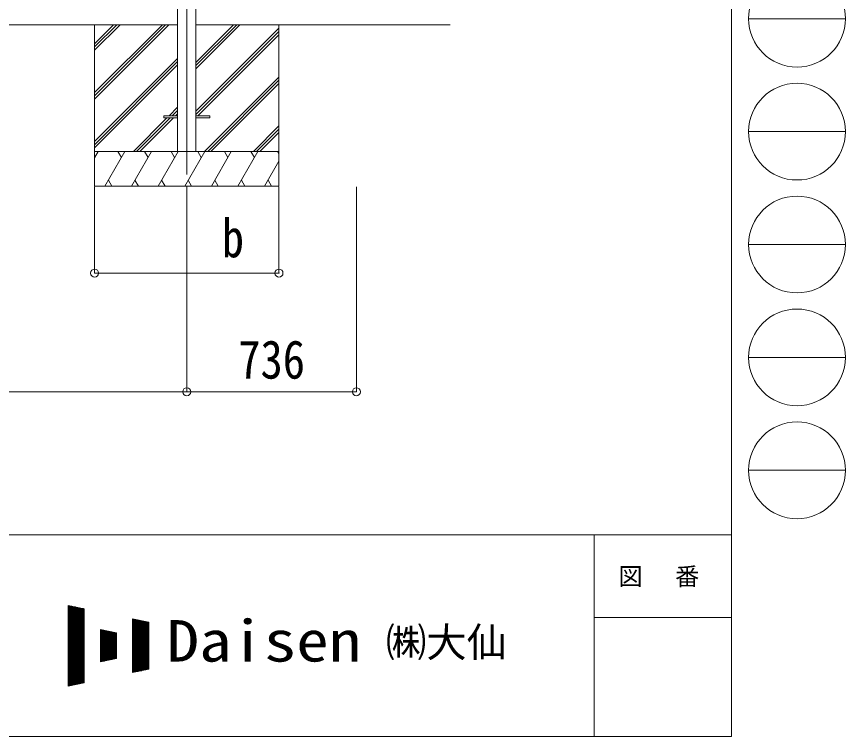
# Model space of a CAD drawing. Units: millimetres at full size; details may follow other scales. Extents: x -9783 to 9892, y -6828 to 6752.
# Drawn here: x 6295 to 9892, y -6828 to -3704 of the extents above; entities that cross this region are included whole.
import ezdxf
from ezdxf.enums import TextEntityAlignment as Align

# ---------------------------------------------------------------- set-up
doc = ezdxf.new("R2010")
doc.units = ezdxf.units.MM
doc.header["$LTSCALE"] = 35
doc.header["$PDMODE"] = 32
doc.header["$PDSIZE"] = 35
for name, color, linetype, lineweight in [('0-0_0', 7, 'Continuous', 9), ('0-1_本体', 4, 'Continuous', 9), ('0-2_部品', 7, 'Continuous', 9), ('0-8_PARTS2', 2, 'Continuous', 9), ('0-A_寸法', 6, 'Continuous', 9), ('F-0_240', 7, 'Continuous', 9)]:
    doc.layers.add(name, color=color, linetype=linetype, lineweight=lineweight)
doc.styles.add('ＭＳ ゴシック', font='')
doc.styles.get('ＭＳ ゴシック').set_extended_font_data('MS Gothic')

msp = doc.modelspace()

# ---------------------------------------------------------------- linework, layer by layer
at = {"layer": '0-0_0'}
for p, q in [((5143.43, -3739.42), (6994.43, -3739.42)), ((6633.93, -3739.42), (6633.93, -4439.41)), ((6633.93, -4033.59), (6928.11, -3739.42)), ((6633.93, -4047.73), (6942.26, -3739.42)), ((6633.93, -4061.88), (6956.4, -3739.42)), ((6633.93, -3849.75), (6744.26, -3739.42)), ((6633.93, -3835.6), (6730.12, -3739.42)), ((6633.93, -3821.46), (6715.98, -3739.42)), ((8177.41, -3739.42), (7073.43, -3739.42)), ((7073.43, -3930.75), (7264.76, -3739.42)), ((7073.43, -3916.6), (7250.62, -3739.42)), ((7073.43, -3902.46), (7236.48, -3739.42)), ((7433.93, -3739.42), (7433.93, -4439.41)), ((7073.43, -4114.59), (7433.93, -3754.1)), ((7073.43, -4128.73), (7433.93, -3768.24)), ((7081.39, -4134.92), (7433.93, -3782.38)), ((6633.93, -4245.72), (6994.43, -3885.23)), ((6633.93, -4259.87), (6994.43, -3899.37)), ((6633.93, -4274.01), (6994.43, -3913.51)), ((7110.74, -4289.42), (7433.93, -3966.23)), ((7124.88, -4289.42), (7433.93, -3980.37)), ((7139.03, -4289.42), (7433.93, -3994.51)), ((6956.88, -4134.92), (6994.43, -4097.36)), ((6971.02, -4134.92), (6994.43, -4111.5)), ((6985.16, -4134.92), (6994.43, -4125.64)), ((6802.37, -4289.42), (6947.88, -4143.92)), ((6816.52, -4289.42), (6962.02, -4143.92)), ((6830.66, -4289.42), (6976.16, -4143.92)), ((7322.87, -4289.42), (7433.93, -4178.36)), ((7337.02, -4289.42), (7433.93, -4192.5)), ((7351.16, -4289.42), (7433.93, -4206.64)), ((6633.93, -4316.92), (6649.81, -4289.41)), ((7433.93, -4289.42), (6633.93, -4289.42)), ((6678.68, -4439.41), (6765.28, -4289.42)), ((6750.28, -4315.4), (6735.28, -4289.41)), ((6794.15, -4439.41), (6880.75, -4289.41)), ((6865.75, -4315.4), (6850.75, -4289.42)), ((6909.62, -4439.41), (6996.22, -4289.42)), ((6981.22, -4315.4), (6966.22, -4289.41)), ((7025.09, -4439.41), (7111.69, -4289.42)), ((7096.69, -4315.4), (7081.69, -4289.41)), ((7140.56, -4439.41), (7227.16, -4289.42)), ((7212.16, -4315.4), (7197.16, -4289.41)), ((7256.03, -4439.41), (7342.63, -4289.42)), ((7312.63, -4289.42), (7327.63, -4315.4)), ((7428.1, -4289.42), (7433.93, -4299.51)), ((7371.5, -4439.41), (7433.93, -4331.28)), ((6693.68, -4413.44), (6708.68, -4439.41)), ((6809.15, -4413.44), (6824.15, -4439.41)), ((6924.62, -4413.43), (6939.62, -4439.41)), ((7040.09, -4413.43), (7055.09, -4439.41)), ((7155.56, -4413.44), (7170.56, -4439.41)), ((7271.03, -4413.44), (7286.03, -4439.41)), ((7386.5, -4413.44), (7401.5, -4439.41)), ((6633.93, -4439.41), (7433.93, -4439.41))]:
    msp.add_line(p, q, dxfattribs=at)
at = {"layer": '0-1_本体'}
for p, q in [((6994.43, -847.01), (6994.43, -4289.42)), ((7073.43, -847.01), (7073.43, -4289.42))]:
    msp.add_line(p, q, dxfattribs=at)
at = {"layer": '0-2_部品', "color": 4}
for p, q in [((6933.93, -4134.91), (6994.43, -4134.91)), ((6933.93, -4134.91), (6933.93, -4143.91)), ((7073.43, -4134.91), (7133.93, -4134.91)), ((7133.93, -4134.91), (7133.93, -4143.91)), ((6933.93, -4143.91), (6994.43, -4143.91)), ((7073.43, -4143.91), (7133.93, -4143.91))]:
    msp.add_line(p, q, dxfattribs=at)
at = {"layer": '0-8_PARTS2'}
msp.add_line((7033.93, -839.42), (7033.93, -4389.42), dxfattribs=at)
at = {"layer": '0-A_寸法'}
for p, q in [((6633.93, -4817.32), (6633.93, -4442.91)), ((7033.93, -5332.3), (7033.93, -4442.91)), ((7433.93, -4817.32), (7433.93, -4442.91)), ((7769.93, -5332.3), (7769.93, -4442.91)), ((6633.93, -4817.32), (7433.93, -4817.32)), ((5103.93, -5332.3), (7033.93, -5332.3)), ((7033.93, -5332.3), (7769.93, -5332.3))]:
    msp.add_line(p, q, dxfattribs=at)
for p in [(6633.93, -4817.32), (7433.93, -4817.32), (7033.93, -5332.3), (7769.93, -5332.3)]:
    msp.add_point(p, dxfattribs=at)
at = {"layer": 'F-0_240', "color": 5}
for p, q in [((9396.97, 6751.9), (9396.97, -6828.1)), ((-9783.03, -5953.1), (9396.97, -5953.1)), ((8801.97, -5953.1), (8801.97, -6828.1)), ((8801.97, -6311.85), (9396.97, -6311.85)), ((-9783.03, -6828.1), (9396.97, -6828.1))]:
    msp.add_line(p, q, dxfattribs=at)
at = {"layer": 'F-0_240', "color": 4}
for p, q in [((9471.77, -3713.1), (9891.77, -3713.1)), ((9471.77, -4203.1), (9891.77, -4203.1)), ((9471.77, -4693.1), (9891.77, -4693.1)), ((9471.77, -5183.1), (9891.77, -5183.1)), ((9471.77, -5673.1), (9891.77, -5673.1))]:
    msp.add_line(p, q, dxfattribs=at)
at = {"layer": 'F-0_240'}
for p, q in [((6519.04, -6259.47), (6589.04, -6274.05)), ((6519.04, -6259.47), (6519.04, -6609.47)), ((6519.04, -6262.76), (6534.85, -6262.76)), ((6519.04, -6266.26), (6551.65, -6266.26)), ((6519.04, -6269.76), (6568.45, -6269.76)), ((6519.04, -6273.26), (6585.25, -6273.26)), ((6519.04, -6276.76), (6589.04, -6276.76)), ((6519.04, -6280.26), (6589.04, -6280.26)), ((6519.04, -6283.76), (6589.04, -6283.76)), ((6519.04, -6287.26), (6589.04, -6287.26)), ((6519.04, -6290.76), (6589.04, -6290.76)), ((6521.12, -6609.03), (6521.12, -6259.9)), ((6524.62, -6608.3), (6524.62, -6260.63)), ((6528.12, -6607.58), (6528.12, -6261.36)), ((6531.62, -6606.85), (6531.62, -6262.09)), ((6535.12, -6606.12), (6535.12, -6262.81)), ((6538.62, -6605.39), (6538.62, -6263.54)), ((6542.12, -6604.66), (6542.12, -6264.27)), ((6545.62, -6603.93), (6545.62, -6265)), ((6549.12, -6603.2), (6549.12, -6265.73)), ((6552.62, -6602.47), (6552.62, -6266.46)), ((6556.12, -6601.74), (6556.12, -6267.19)), ((6559.62, -6601.01), (6559.62, -6267.92)), ((6563.12, -6600.28), (6563.12, -6268.65)), ((6566.62, -6599.55), (6566.62, -6269.38)), ((6570.12, -6598.83), (6570.12, -6270.11)), ((6573.62, -6598.1), (6573.62, -6270.84)), ((6577.12, -6597.37), (6577.12, -6271.56)), ((6580.62, -6596.64), (6580.62, -6272.29)), ((6584.12, -6595.91), (6584.12, -6273.02)), ((6587.62, -6595.18), (6587.62, -6273.75)), ((6589.04, -6274.05), (6589.04, -6594.88)), ((6519.04, -6294.26), (6589.04, -6294.26)), ((6519.04, -6297.76), (6589.04, -6297.76)), ((6519.04, -6301.26), (6589.04, -6301.26)), ((6519.04, -6304.76), (6589.04, -6304.76)), ((6519.04, -6308.26), (6589.04, -6308.26)), ((6519.04, -6311.76), (6589.04, -6311.76)), ((6519.04, -6315.26), (6589.04, -6315.26)), ((6519.04, -6318.76), (6589.04, -6318.76)), ((6519.04, -6322.26), (6589.04, -6322.26)), ((6519.04, -6325.76), (6589.04, -6325.76)), ((6519.04, -6329.26), (6589.04, -6329.26)), ((6799.04, -6317.8), (6869.04, -6332.38)), ((6799.04, -6317.8), (6799.04, -6551.13)), ((6799.04, -6318.76), (6803.65, -6318.76)), ((6799.04, -6322.26), (6820.45, -6322.26)), ((6799.04, -6325.76), (6837.25, -6325.76)), ((6799.04, -6329.26), (6854.05, -6329.26)), ((6801.12, -6550.7), (6801.12, -6318.23)), ((6804.62, -6549.97), (6804.62, -6318.96)), ((6808.12, -6549.24), (6808.12, -6319.69)), ((6811.62, -6548.51), (6811.62, -6320.42)), ((6815.12, -6547.78), (6815.12, -6321.15)), ((6818.62, -6547.05), (6818.62, -6321.88)), ((6822.12, -6546.33), (6822.12, -6322.61)), ((6825.62, -6545.6), (6825.62, -6323.34)), ((6829.12, -6544.87), (6829.12, -6324.06)), ((6832.62, -6544.14), (6832.62, -6324.79)), ((6836.12, -6543.41), (6836.12, -6325.52)), ((6839.62, -6542.68), (6839.62, -6326.25)), ((6843.12, -6541.95), (6843.12, -6326.98)), ((6846.62, -6541.22), (6846.62, -6327.71)), ((6850.12, -6540.49), (6850.12, -6328.44)), ((6853.62, -6539.76), (6853.62, -6329.17)), ((6519.04, -6332.76), (6589.04, -6332.76)), ((6519.04, -6336.26), (6589.04, -6336.26)), ((6519.04, -6339.76), (6589.04, -6339.76)), ((6519.04, -6343.26), (6589.04, -6343.26)), ((6519.04, -6346.76), (6589.04, -6346.76)), ((6519.04, -6350.26), (6589.04, -6350.26)), ((6519.04, -6353.76), (6589.04, -6353.76)), ((6519.04, -6357.26), (6589.04, -6357.26)), ((6519.04, -6360.76), (6589.04, -6360.76)), ((6519.04, -6364.26), (6589.04, -6364.26)), ((6659.04, -6364.47), (6729.04, -6379.05)), ((6659.04, -6364.47), (6659.04, -6504.47)), ((6661.12, -6504.03), (6661.12, -6364.9)), ((6799.04, -6332.76), (6869.04, -6332.76)), ((6799.04, -6336.26), (6869.04, -6336.26)), ((6799.04, -6339.76), (6869.04, -6339.76)), ((6799.04, -6343.26), (6869.04, -6343.26)), ((6799.04, -6346.76), (6869.04, -6346.76)), ((6799.04, -6350.26), (6869.04, -6350.26)), ((6799.04, -6353.76), (6869.04, -6353.76)), ((6799.04, -6357.26), (6869.04, -6357.26)), ((6799.04, -6360.76), (6869.04, -6360.76)), ((6799.04, -6364.26), (6869.04, -6364.26)), ((6857.12, -6539.03), (6857.12, -6329.9)), ((6860.62, -6538.3), (6860.62, -6330.63)), ((6864.12, -6537.58), (6864.12, -6331.36)), ((6867.62, -6536.85), (6867.62, -6332.09)), ((6869.04, -6332.38), (6869.04, -6536.55)), ((6519.04, -6367.76), (6589.04, -6367.76)), ((6519.04, -6371.26), (6589.04, -6371.26)), ((6519.04, -6374.76), (6589.04, -6374.76)), ((6519.04, -6378.26), (6589.04, -6378.26)), ((6519.04, -6381.76), (6589.04, -6381.76)), ((6519.04, -6385.26), (6589.04, -6385.26)), ((6519.04, -6388.76), (6589.04, -6388.76)), ((6519.04, -6392.26), (6589.04, -6392.26)), ((6519.04, -6395.76), (6589.04, -6395.76)), ((6519.04, -6399.26), (6589.04, -6399.26)), ((6659.04, -6367.76), (6674.85, -6367.76)), ((6659.04, -6371.26), (6691.65, -6371.26)), ((6659.04, -6374.76), (6708.45, -6374.76)), ((6659.04, -6378.26), (6725.25, -6378.26)), ((6659.04, -6381.76), (6729.04, -6381.76)), ((6659.04, -6385.26), (6729.04, -6385.26)), ((6659.04, -6388.76), (6729.04, -6388.76)), ((6659.04, -6392.26), (6729.04, -6392.26)), ((6659.04, -6395.76), (6729.04, -6395.76)), ((6659.04, -6399.26), (6729.04, -6399.26)), ((6664.62, -6503.3), (6664.62, -6365.63)), ((6668.12, -6502.58), (6668.12, -6366.36)), ((6671.62, -6501.85), (6671.62, -6367.09)), ((6675.12, -6501.12), (6675.12, -6367.81)), ((6678.62, -6500.39), (6678.62, -6368.54)), ((6682.12, -6499.66), (6682.12, -6369.27)), ((6685.62, -6498.93), (6685.62, -6370)), ((6689.12, -6498.2), (6689.12, -6370.73)), ((6692.62, -6497.47), (6692.62, -6371.46)), ((6696.12, -6496.74), (6696.12, -6372.19)), ((6699.62, -6496.01), (6699.62, -6372.92)), ((6703.12, -6495.28), (6703.12, -6373.65)), ((6706.62, -6494.55), (6706.62, -6374.38)), ((6710.12, -6493.83), (6710.12, -6375.11)), ((6713.62, -6493.1), (6713.62, -6375.84)), ((6717.12, -6492.37), (6717.12, -6376.56)), ((6720.62, -6491.64), (6720.62, -6377.29)), ((6724.12, -6490.91), (6724.12, -6378.02)), ((6727.62, -6490.18), (6727.62, -6378.75)), ((6729.04, -6379.05), (6729.04, -6489.88)), ((6799.04, -6367.76), (6869.04, -6367.76)), ((6799.04, -6371.26), (6869.04, -6371.26)), ((6799.04, -6374.76), (6869.04, -6374.76)), ((6799.04, -6378.26), (6869.04, -6378.26)), ((6799.04, -6381.76), (6869.04, -6381.76)), ((6799.04, -6385.26), (6869.04, -6385.26)), ((6799.04, -6388.76), (6869.04, -6388.76)), ((6799.04, -6392.26), (6869.04, -6392.26)), ((6799.04, -6395.76), (6869.04, -6395.76)), ((6799.04, -6399.26), (6869.04, -6399.26)), ((6519.04, -6402.76), (6589.04, -6402.76)), ((6519.04, -6406.26), (6589.04, -6406.26)), ((6519.04, -6409.76), (6589.04, -6409.76)), ((6519.04, -6413.26), (6589.04, -6413.26)), ((6519.04, -6416.76), (6589.04, -6416.76)), ((6519.04, -6420.26), (6589.04, -6420.26)), ((6519.04, -6423.76), (6589.04, -6423.76)), ((6519.04, -6427.26), (6589.04, -6427.26)), ((6519.04, -6430.76), (6589.04, -6430.76)), ((6519.04, -6434.26), (6589.04, -6434.26)), ((6659.04, -6402.76), (6729.04, -6402.76)), ((6659.04, -6406.26), (6729.04, -6406.26)), ((6659.04, -6409.76), (6729.04, -6409.76)), ((6659.04, -6413.26), (6729.04, -6413.26)), ((6659.04, -6416.76), (6729.04, -6416.76)), ((6659.04, -6420.26), (6729.04, -6420.26)), ((6659.04, -6423.76), (6729.04, -6423.76)), ((6659.04, -6427.26), (6729.04, -6427.26)), ((6659.04, -6430.76), (6729.04, -6430.76)), ((6659.04, -6434.26), (6729.04, -6434.26)), ((6799.04, -6402.76), (6869.04, -6402.76)), ((6799.04, -6406.26), (6869.04, -6406.26)), ((6799.04, -6409.76), (6869.04, -6409.76)), ((6799.04, -6413.26), (6869.04, -6413.26)), ((6799.04, -6416.76), (6869.04, -6416.76)), ((6799.04, -6420.26), (6869.04, -6420.26)), ((6799.04, -6423.76), (6869.04, -6423.76)), ((6799.04, -6427.26), (6869.04, -6427.26)), ((6799.04, -6430.76), (6869.04, -6430.76)), ((6799.04, -6434.26), (6869.04, -6434.26)), ((6519.04, -6437.76), (6589.04, -6437.76)), ((6519.04, -6441.26), (6589.04, -6441.26)), ((6519.04, -6444.76), (6589.04, -6444.76)), ((6519.04, -6448.26), (6589.04, -6448.26)), ((6519.04, -6451.76), (6589.04, -6451.76)), ((6519.04, -6455.26), (6589.04, -6455.26)), ((6519.04, -6458.76), (6589.04, -6458.76)), ((6519.04, -6462.26), (6589.04, -6462.26)), ((6519.04, -6465.76), (6589.04, -6465.76)), ((6519.04, -6469.26), (6589.04, -6469.26)), ((6519.04, -6472.76), (6589.04, -6472.76)), ((6659.04, -6437.76), (6729.04, -6437.76)), ((6659.04, -6441.26), (6729.04, -6441.26)), ((6659.04, -6444.76), (6729.04, -6444.76)), ((6659.04, -6448.26), (6729.04, -6448.26)), ((6659.04, -6451.76), (6729.04, -6451.76)), ((6659.04, -6455.26), (6729.04, -6455.26)), ((6659.04, -6458.76), (6729.04, -6458.76)), ((6659.04, -6462.26), (6729.04, -6462.26)), ((6659.04, -6465.76), (6729.04, -6465.76)), ((6659.04, -6469.26), (6729.04, -6469.26)), ((6659.04, -6472.76), (6729.04, -6472.76)), ((6799.04, -6437.76), (6869.04, -6437.76)), ((6799.04, -6441.26), (6869.04, -6441.26)), ((6799.04, -6444.76), (6869.04, -6444.76)), ((6799.04, -6448.26), (6869.04, -6448.26)), ((6799.04, -6451.76), (6869.04, -6451.76)), ((6799.04, -6455.26), (6869.04, -6455.26)), ((6799.04, -6458.76), (6869.04, -6458.76)), ((6799.04, -6462.26), (6869.04, -6462.26)), ((6799.04, -6465.76), (6869.04, -6465.76)), ((6799.04, -6469.26), (6869.04, -6469.26)), ((6799.04, -6472.76), (6869.04, -6472.76)), ((6519.04, -6476.26), (6589.04, -6476.26)), ((6519.04, -6479.76), (6589.04, -6479.76)), ((6519.04, -6483.26), (6589.04, -6483.26)), ((6519.04, -6486.76), (6589.04, -6486.76)), ((6519.04, -6490.26), (6589.04, -6490.26)), ((6519.04, -6493.76), (6589.04, -6493.76)), ((6519.04, -6497.26), (6589.04, -6497.26)), ((6519.04, -6500.76), (6589.04, -6500.76)), ((6519.04, -6504.26), (6589.04, -6504.26)), ((6519.04, -6507.76), (6589.04, -6507.76)), ((6659.04, -6476.26), (6729.04, -6476.26)), ((6659.04, -6479.76), (6729.04, -6479.76)), ((6659.04, -6483.26), (6729.04, -6483.26)), ((6659.04, -6486.76), (6729.04, -6486.76)), ((6659.04, -6504.47), (6729.04, -6489.88)), ((6659.04, -6490.26), (6727.23, -6490.26)), ((6659.04, -6493.76), (6710.43, -6493.76)), ((6659.04, -6497.26), (6693.63, -6497.26)), ((6659.04, -6500.76), (6676.83, -6500.76)), ((6659.04, -6504.26), (6660.03, -6504.26)), ((6799.04, -6476.26), (6869.04, -6476.26)), ((6799.04, -6479.76), (6869.04, -6479.76)), ((6799.04, -6483.26), (6869.04, -6483.26)), ((6799.04, -6486.76), (6869.04, -6486.76)), ((6799.04, -6490.26), (6869.04, -6490.26)), ((6799.04, -6493.76), (6869.04, -6493.76)), ((6799.04, -6497.26), (6869.04, -6497.26)), ((6799.04, -6500.76), (6869.04, -6500.76)), ((6799.04, -6504.26), (6869.04, -6504.26)), ((6799.04, -6507.76), (6869.04, -6507.76)), ((6519.04, -6511.26), (6589.04, -6511.26)), ((6519.04, -6514.76), (6589.04, -6514.76)), ((6519.04, -6518.26), (6589.04, -6518.26)), ((6519.04, -6521.76), (6589.04, -6521.76)), ((6519.04, -6525.26), (6589.04, -6525.26)), ((6519.04, -6528.76), (6589.04, -6528.76)), ((6519.04, -6532.26), (6589.04, -6532.26)), ((6519.04, -6535.76), (6589.04, -6535.76)), ((6519.04, -6539.26), (6589.04, -6539.26)), ((6519.04, -6542.76), (6589.04, -6542.76)), ((6799.04, -6511.26), (6869.04, -6511.26)), ((6799.04, -6514.76), (6869.04, -6514.76)), ((6799.04, -6518.26), (6869.04, -6518.26)), ((6799.04, -6521.76), (6869.04, -6521.76)), ((6799.04, -6525.26), (6869.04, -6525.26)), ((6799.04, -6528.76), (6869.04, -6528.76)), ((6799.04, -6532.26), (6869.04, -6532.26)), ((6799.04, -6535.76), (6869.04, -6535.76)), ((6869.04, -6536.55), (6799.04, -6551.13)), ((6799.04, -6539.26), (6856.03, -6539.26)), ((6799.04, -6542.76), (6839.23, -6542.76)), ((6519.04, -6546.26), (6589.04, -6546.26)), ((6519.04, -6549.76), (6589.04, -6549.76)), ((6519.04, -6553.26), (6589.04, -6553.26)), ((6519.04, -6556.76), (6589.04, -6556.76)), ((6519.04, -6560.26), (6589.04, -6560.26)), ((6519.04, -6563.76), (6589.04, -6563.76)), ((6519.04, -6567.26), (6589.04, -6567.26)), ((6519.04, -6570.76), (6589.04, -6570.76)), ((6519.04, -6574.26), (6589.04, -6574.26)), ((6519.04, -6577.76), (6589.04, -6577.76)), ((6799.04, -6546.26), (6822.43, -6546.26)), ((6799.04, -6549.76), (6805.63, -6549.76)), ((6519.04, -6581.26), (6589.04, -6581.26)), ((6519.04, -6584.76), (6589.04, -6584.76)), ((6519.04, -6588.26), (6589.04, -6588.26)), ((6519.04, -6591.76), (6589.04, -6591.76)), ((6589.04, -6594.88), (6519.04, -6609.47)), ((6519.04, -6595.26), (6587.23, -6595.26)), ((6519.04, -6598.76), (6570.43, -6598.76)), ((6519.04, -6602.26), (6553.63, -6602.26)), ((6519.04, -6605.76), (6536.83, -6605.76)), ((6519.04, -6609.26), (6520.03, -6609.26))]:
    msp.add_line(p, q, dxfattribs=at)
at = {"layer": 'F-0_240', "color": 4}
for centre in [(9681.77, -3713.1), (9681.77, -4203.1), (9681.77, -4693.1), (9681.77, -5183.1), (9681.77, -5673.1)]:
    msp.add_circle(centre, 210, dxfattribs=at)

# ---------------------------------------------------------------- texts
at = {"layer": '0-A_寸法', "color": 7, "style": 'ＭＳ ゴシック', "width": 0.85}
for s, p in [('b', (7185.81, -4798.32)), ('736', (7257.56, -5325.3))]:
    msp.add_text(s, height=166.8, dxfattribs=at).set_placement(p, align=Align.BOTTOM_LEFT)
at = {"layer": 'F-0_240', "style": 'ＭＳ ゴシック', "width": 1.15}
msp.add_text('Daisen', height=179.6, dxfattribs=at).set_placement((6947.05, -6556.97), align=Align.BOTTOM_LEFT)
at = {"layer": 'F-0_240', "style": 'ＭＳ ゴシック'}
msp.add_text('㈱大仙\u3000', height=128.3, dxfattribs=at).set_placement((7898.35, -6521.97), align=Align.BOTTOM_LEFT)
at = {"layer": 'F-0_240', "insert": (8906.97, -6180.6), "char_height": 76.98, "attachment_point": 7, "style": 'ＭＳ ゴシック'}
msp.add_mtext('\\T1.17;図\u3000番', dxfattribs=at)

doc.saveas('drawing.dxf')
